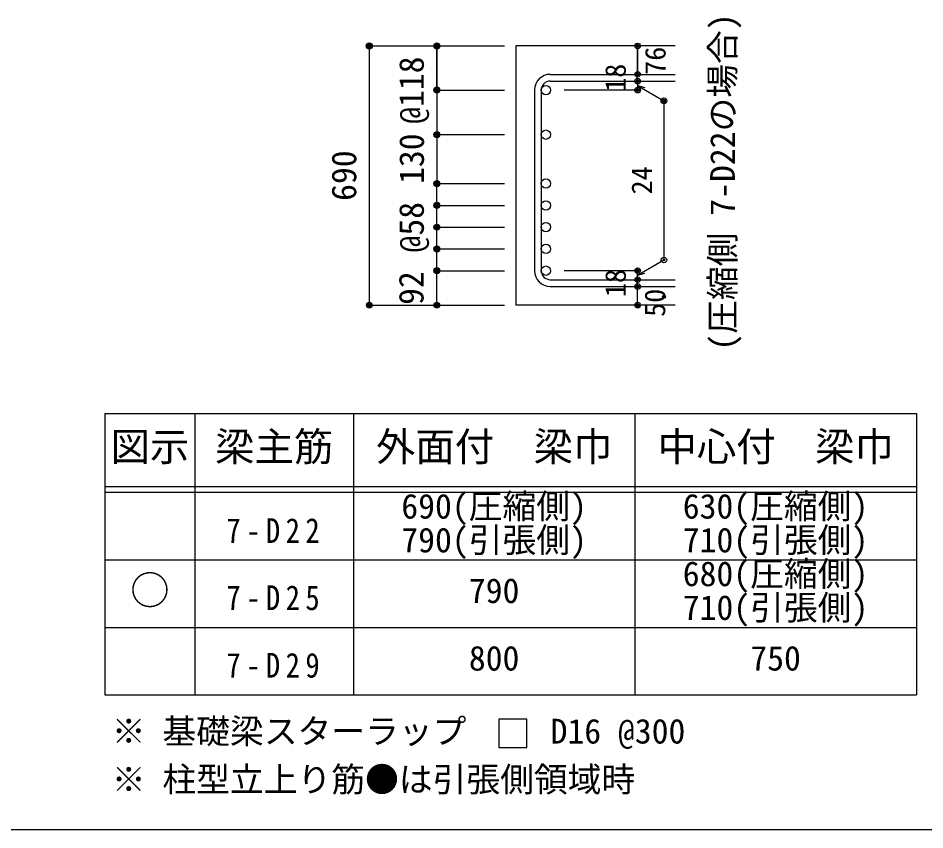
# Model space of a CAD drawing. Units: millimetres at full size, sheet at 1:30, with parts at other scales. Extents: x -5973 to 5954, y -4195 to 4201.
# Drawn here: x 1217 to 3633, y -4195 to -2032 of the extents above; entities that cross this region are included whole.
import ezdxf
from ezdxf.enums import TextEntityAlignment as Align

# ---------------------------------------------------------------- set-up
doc = ezdxf.new("R2010")
doc.units = ezdxf.units.MM
doc.header["$LTSCALE"] = 30
doc.header["$PDMODE"] = 32
doc.header["$PDSIZE"] = 15
for name, color, linetype in [('0-1_躯体線', 2, 'Continuous'), ('0-5_基礎梁筋', 7, 'Continuous'), ('0-6_スタラップ筋', 7, 'Continuous'), ('0-7_文字', 4, 'Continuous'), ('0-D_寸法', 4, 'Continuous'), ('6-7_文字', 7, 'Continuous'), ('6-E_枠', 7, 'Continuous'), ('F-0_枠', 6, 'Continuous')]:
    doc.layers.add(name, color=color, linetype=linetype)
doc.styles.add('ＭＳ ゴシック', font='')
doc.styles.get('ＭＳ ゴシック').set_extended_font_data('MS Gothic')

msp = doc.modelspace()

# ---------------------------------------------------------------- linework, layer by layer
at = {"layer": '0-1_躯体線'}
for p, q in [((2967.44, -2105.75), (2542.44, -2105.75)), ((2542.44, -2105.75), (2542.44, -2796.75)), ((2967.44, -2796.75), (2542.44, -2796.75))]:
    msp.add_line(p, q, dxfattribs=at)
at = {"layer": '0-5_基礎梁筋', "color": 3}
for centre in [(2622.94, -2223.45), (2622.94, -2342.25), (2622.94, -2472.75), (2622.94, -2530.75), (2622.94, -2588.75), (2622.94, -2646.75), (2622.94, -2704.75)]:
    msp.add_circle(centre, 12.5, dxfattribs=at)
at = {"layer": '0-6_スタラップ筋'}
for p, q in [((2634.44, -2181.45), (2967.44, -2181.45)), ((2634.44, -2199.45), (2967.44, -2199.45)), ((2592.44, -2223.45), (2592.44, -2704.75)), ((2610.44, -2223.45), (2610.44, -2704.75)), ((2634.44, -2728.75), (2967.44, -2728.75)), ((2634.44, -2746.75), (2967.44, -2746.75))]:
    msp.add_line(p, q, dxfattribs=at)
for centre, radius, start, end in [((2634.44, -2223.45), 42, 90, 180), ((2634.44, -2223.45), 24, 90, 180), ((2634.44, -2704.75), 42, 180, 270), ((2634.44, -2704.75), 24, 180, 270)]:
    msp.add_arc(centre, radius, start, end, dxfattribs=at)
at = {"layer": '0-D_寸法'}
for p, q in [((2152.44, -2105.75), (2332.44, -2105.75)), ((2152.44, -2105.75), (2332.44, -2105.75)), ((2152.44, -2105.75), (2152.44, -2796.75)), ((2332.44, -2105.75), (2512.44, -2105.75)), ((2332.44, -2105.75), (2512.44, -2105.75)), ((2332.44, -2223.45), (2332.44, -2105.75)), ((2867.44, -2181.45), (2867.44, -2105.75)), ((2867.44, -2105.75), (2867.44, -2181.45)), ((2867.44, -2199.45), (2867.44, -2181.45)), ((2867.44, -2199.45), (2867.44, -2223.45)), ((2867.44, -2211.45), (2937.5, -2251.9)), ((2867.44, -2211.45), (2886.76, -2216.63)), ((2332.44, -2223.45), (2512.44, -2223.45)), ((2332.44, -2223.45), (2512.44, -2223.45)), ((2332.44, -2223.45), (2332.44, -2342.25)), ((2867.44, -2223.45), (2671.35, -2223.45)), ((2937.5, -2251.9), (2937.5, -2676.3)), ((2332.44, -2342.25), (2512.44, -2342.25)), ((2332.44, -2342.25), (2512.44, -2342.25)), ((2332.44, -2342.25), (2332.44, -2474.25)), ((2332.44, -2472.75), (2512.44, -2472.75)), ((2332.44, -2472.75), (2512.44, -2472.75)), ((2332.44, -2530.75), (2512.44, -2530.75)), ((2332.44, -2530.75), (2512.44, -2530.75)), ((2332.44, -2588.75), (2512.44, -2588.75)), ((2332.44, -2588.75), (2512.44, -2588.75)), ((2332.44, -2646.75), (2512.44, -2646.75)), ((2332.44, -2646.75), (2512.44, -2646.75)), ((2867.44, -2716.75), (2937.5, -2676.3)), ((2332.44, -2704.75), (2512.44, -2704.75)), ((2867.44, -2704.75), (2671.35, -2704.75)), ((2867.44, -2728.75), (2867.44, -2704.75)), ((2867.44, -2716.75), (2886.76, -2711.58)), ((2867.44, -2746.75), (2867.44, -2728.75)), ((2867.44, -2796.75), (2867.44, -2746.75)), ((2152.44, -2796.75), (2332.44, -2796.75)), ((2332.44, -2796.75), (2512.44, -2796.75))]:
    msp.add_line(p, q, dxfattribs=at)
for points in [[(2332.44, -2105.75), (2332.44, -2223.45), (2332.44, -2342.25)], [(2332.44, -2796.75), (2332.44, -2704.75), (2332.44, -2474.25)]]:
    msp.add_lwpolyline(points, dxfattribs=at)
for centre, radius in [((2152.44, -2105.75), 8), ((2152.44, -2105.75), 7.2), ((2152.44, -2105.75), 6.4), ((2152.44, -2105.75), 5.6), ((2152.44, -2105.75), 4.8), ((2152.44, -2105.75), 4), ((2332.44, -2105.75), 8), ((2332.44, -2105.75), 7.2), ((2332.44, -2105.75), 6.4), ((2332.44, -2105.75), 5.6), ((2332.44, -2105.75), 4.8), ((2332.44, -2105.75), 4), ((2867.44, -2105.75), 4), ((2867.44, -2105.75), 3.6), ((2152.44, -2105.75), 3.2), ((2152.44, -2105.75), 2.4), ((2152.44, -2105.75), 1.6), ((2152.44, -2105.75), 0.8), ((2332.44, -2105.75), 3.2), ((2332.44, -2105.75), 2.4), ((2332.44, -2105.75), 1.6), ((2332.44, -2105.75), 0.8), ((2867.44, -2105.75), 3.2), ((2867.44, -2105.75), 2.8), ((2867.44, -2105.75), 2.4), ((2867.44, -2105.75), 2), ((2867.44, -2105.75), 1.6), ((2867.44, -2105.75), 1.2), ((2867.44, -2105.75), 0.8), ((2867.44, -2105.75), 0.4), ((2867.44, -2181.45), 4), ((2867.44, -2199.45), 4), ((2867.44, -2181.45), 3.6), ((2867.44, -2199.45), 3.6), ((2867.44, -2181.45), 3.2), ((2867.44, -2199.45), 3.2), ((2867.44, -2181.45), 2.8), ((2867.44, -2199.45), 2.8), ((2867.44, -2181.45), 2.4), ((2867.44, -2199.45), 2.4), ((2867.44, -2181.45), 2), ((2867.44, -2199.45), 2), ((2867.44, -2181.45), 1.6), ((2867.44, -2199.45), 1.6), ((2867.44, -2181.45), 1.2), ((2867.44, -2199.45), 1.2), ((2867.44, -2181.45), 0.8), ((2867.44, -2199.45), 0.8), ((2867.44, -2181.45), 0.4), ((2332.44, -2223.45), 8), ((2332.44, -2223.45), 7.2), ((2332.44, -2223.45), 6.4), ((2332.44, -2223.45), 5.6), ((2332.44, -2223.45), 4.8), ((2332.44, -2223.45), 4), ((2332.44, -2223.45), 3.2), ((2332.44, -2223.45), 2.4), ((2332.44, -2223.45), 1.6), ((2332.44, -2223.45), 0.8), ((2867.44, -2223.45), 4), ((2867.44, -2223.45), 3.6), ((2867.44, -2223.45), 3.2), ((2867.44, -2223.45), 2.8), ((2867.44, -2223.45), 2.4), ((2867.44, -2223.45), 2), ((2867.44, -2223.45), 1.6), ((2867.44, -2223.45), 1.2), ((2867.44, -2223.45), 0.8), ((2867.44, -2199.45), 0.4), ((2867.44, -2223.45), 0.4), ((2937.5, -2251.9), 4), ((2937.5, -2251.9), 3.6), ((2937.5, -2251.9), 3.2), ((2937.5, -2251.9), 2.8), ((2937.5, -2251.9), 2.4), ((2937.5, -2251.9), 2), ((2937.5, -2251.9), 1.6), ((2937.5, -2251.9), 1.2), ((2937.5, -2251.9), 0.8), ((2937.5, -2251.9), 0.4), ((2332.44, -2342.25), 8), ((2332.44, -2342.25), 7.2), ((2332.44, -2342.25), 6.4), ((2332.44, -2342.25), 5.6), ((2332.44, -2342.25), 4.8), ((2332.44, -2342.25), 4), ((2332.44, -2342.25), 3.2), ((2332.44, -2342.25), 2.4), ((2332.44, -2342.25), 1.6), ((2332.44, -2342.25), 0.8), ((2332.44, -2472.75), 8), ((2332.44, -2472.75), 7.2), ((2332.44, -2472.75), 6.4), ((2332.44, -2472.75), 5.6), ((2332.44, -2472.75), 4.8), ((2332.44, -2472.75), 4), ((2332.44, -2472.75), 3.2), ((2332.44, -2472.75), 2.4), ((2332.44, -2472.75), 1.6), ((2332.44, -2472.75), 0.8), ((2332.44, -2530.75), 8), ((2332.44, -2530.75), 7.2), ((2332.44, -2530.75), 6.4), ((2332.44, -2530.75), 5.6), ((2332.44, -2530.75), 4.8), ((2332.44, -2530.75), 4), ((2332.44, -2530.75), 3.2), ((2332.44, -2530.75), 2.4), ((2332.44, -2530.75), 1.6), ((2332.44, -2530.75), 0.8), ((2332.44, -2588.75), 8), ((2332.44, -2588.75), 7.2), ((2332.44, -2588.75), 6.4), ((2332.44, -2588.75), 5.6), ((2332.44, -2588.75), 4.8), ((2332.44, -2588.75), 4), ((2332.44, -2588.75), 3.2), ((2332.44, -2588.75), 2.4), ((2332.44, -2588.75), 1.6), ((2332.44, -2588.75), 0.8), ((2332.44, -2646.75), 8), ((2332.44, -2646.75), 7.2), ((2332.44, -2646.75), 6.4), ((2332.44, -2646.75), 5.6), ((2332.44, -2646.75), 4.8), ((2332.44, -2646.75), 4), ((2332.44, -2646.75), 3.2), ((2332.44, -2646.75), 2.4), ((2332.44, -2646.75), 1.6), ((2332.44, -2646.75), 0.8), ((2937.5, -2676.3), 2), ((2937.5, -2676.3), 1.6), ((2937.5, -2676.3), 1.2), ((2937.5, -2676.3), 0.8), ((2937.5, -2676.3), 0.4), ((2332.44, -2704.75), 8), ((2332.44, -2704.75), 7.2), ((2332.44, -2704.75), 6.4), ((2332.44, -2704.75), 5.6), ((2332.44, -2704.75), 4.8), ((2332.44, -2704.75), 4), ((2332.44, -2704.75), 3.2), ((2332.44, -2704.75), 2.4), ((2332.44, -2704.75), 1.6), ((2332.44, -2704.75), 0.8), ((2867.44, -2704.75), 4), ((2867.44, -2704.75), 3.6), ((2867.44, -2704.75), 3.2), ((2867.44, -2704.75), 2.8), ((2867.44, -2704.75), 2.4), ((2867.44, -2704.75), 2), ((2867.44, -2704.75), 1.6), ((2867.44, -2704.75), 1.2), ((2867.44, -2704.75), 0.8), ((2867.44, -2704.75), 0.4), ((2867.44, -2728.75), 4), ((2867.44, -2728.75), 3.6), ((2867.44, -2728.75), 3.2), ((2867.44, -2728.75), 2.8), ((2867.44, -2728.75), 2.4), ((2867.44, -2728.75), 2), ((2867.44, -2728.75), 1.6), ((2867.44, -2728.75), 1.2), ((2867.44, -2728.75), 0.8), ((2867.44, -2728.75), 0.4), ((2867.44, -2746.75), 4), ((2867.44, -2746.75), 3.6), ((2867.44, -2746.75), 3.2), ((2867.44, -2746.75), 2.8), ((2867.44, -2746.75), 2.4), ((2867.44, -2746.75), 2), ((2867.44, -2746.75), 1.6), ((2867.44, -2746.75), 1.2), ((2867.44, -2746.75), 0.8), ((2867.44, -2746.75), 0.4), ((2937.5, -2774.3), 4), ((2937.5, -2774.3), 3.6), ((2937.5, -2774.3), 3.2), ((2937.5, -2774.3), 2.8), ((2937.5, -2774.3), 2.4), ((2152.44, -2796.75), 7.2), ((2152.44, -2796.75), 6.4), ((2152.44, -2796.75), 5.6), ((2152.44, -2796.75), 4.8), ((2152.44, -2796.75), 4), ((2152.44, -2796.75), 3.2), ((2152.44, -2796.75), 2.4), ((2152.44, -2796.75), 1.6), ((2152.44, -2796.75), 0.8), ((2332.44, -2796.75), 7.2), ((2332.44, -2796.75), 6.4), ((2332.44, -2796.75), 5.6), ((2332.44, -2796.75), 4.8), ((2332.44, -2796.75), 4), ((2332.44, -2796.75), 3.2), ((2332.44, -2796.75), 2.4), ((2332.44, -2796.75), 1.6), ((2332.44, -2796.75), 0.8), ((2867.44, -2796.75), 4), ((2867.44, -2796.75), 3.6), ((2867.44, -2796.75), 3.2), ((2867.44, -2796.75), 2.8), ((2867.44, -2796.75), 2.4), ((2867.44, -2796.75), 2), ((2867.44, -2796.75), 1.6), ((2867.44, -2796.75), 1.2), ((2867.44, -2796.75), 0.8), ((2867.44, -2796.75), 0.4)]:
    msp.add_circle(centre, radius, dxfattribs=at)
at = {"layer": '0-D_寸法', "color": 7}
for p in [(2152.44, -2105.75), (2332.44, -2105.75), (2867.44, -2105.75), (2867.44, -2181.45), (2867.44, -2199.45), (2332.44, -2223.45), (2867.44, -2223.45), (2937.5, -2251.9), (2332.44, -2342.25), (2332.44, -2472.75), (2332.44, -2530.75), (2332.44, -2588.75), (2332.44, -2646.75), (2937.5, -2676.3), (2332.44, -2704.75), (2867.44, -2704.75), (2867.44, -2704.75), (2867.44, -2728.75), (2867.44, -2746.75), (2152.44, -2796.75), (2332.44, -2796.75), (2867.44, -2796.75)]:
    msp.add_point(p, dxfattribs=at)
at = {"layer": '6-7_文字'}
msp.add_lwpolyline([(2497.54, -3975.54), (2572.54, -3975.54), (2572.54, -3900.54), (2497.54, -3900.54)], close=True, dxfattribs=at)
at = {"layer": '6-E_枠', "color": 3}
for p, q in [((1447.71, -3085.43), (1447.71, -3835.43)), ((1447.71, -3085.43), (3610.24, -3085.43)), ((3610.24, -3085.43), (3610.24, -3835.43)), ((1447.71, -3835.43), (3610.24, -3835.43))]:
    msp.add_line(p, q, dxfattribs=at)
at = {"layer": '6-E_枠'}
for p, q in [((1687.71, -3085.43), (1687.71, -3835.43)), ((2110.24, -3085.43), (2110.24, -3835.43)), ((2860.24, -3085.43), (2860.24, -3835.43)), ((1447.71, -3280.43), (3610.24, -3280.43)), ((1447.71, -3295.43), (3610.24, -3295.43)), ((1447.71, -3475.43), (3610.24, -3475.43)), ((1447.71, -3655.43), (3610.24, -3655.43))]:
    msp.add_line(p, q, dxfattribs=at)
at = {"layer": 'F-0_枠'}
msp.add_line((5954.1, -4195.24), (-5972.88, -4195.24), dxfattribs=at)

# ---------------------------------------------------------------- texts
at = {"layer": '0-7_文字', "color": 7, "style": 'ＭＳ ゴシック'}
msp.add_text('(圧縮側 7-D22の場合)', height=65.98, rotation=90, dxfattribs=at).set_placement((3146.43, -2918.04), align=Align.BOTTOM_LEFT)
at = {"layer": '0-D_寸法', "style": 'ＭＳ ゴシック'}
for s, height, p in [('76', 54.99, (2958.47, -2182.6)), ('@118', 65.98, (2317.44, -2313.45)), ('18', 54.99, (2852.44, -2227.95)), ('130', 65.98, (2317.81, -2473.62)), ('690', 65.98, (2137.44, -2518.75)), ('24', 54.99, (2922.5, -2501.6)), ('@58', 65.98, (2317.44, -2656.25)), ('18', 54.99, (2852.44, -2775.25)), ('92', 65.98, (2316.67, -2796.01)), ('50', 54.99, (2957.44, -2827.75))]:
    msp.add_text(s, height=height, rotation=90, dxfattribs=at).set_placement(p, align=Align.BOTTOM_LEFT)
at = {"layer": '6-7_文字', "color": 2, "style": 'ＭＳ ゴシック'}
for s, p in [('図示', (1462.71, -3235.43)), ('梁主筋', (1741.48, -3235.43)), ('外面付\u3000梁巾', (2170.24, -3235.43)), ('中心付\u3000梁巾', (2920.24, -3235.43)), ('○', (1515.21, -3617.93))]:
    msp.add_text(s, height=76.98, dxfattribs=at).set_placement(p, align=Align.BOTTOM_LEFT)
at = {"layer": '6-7_文字', "style": 'ＭＳ ゴシック'}
for s, p in [('690(圧縮側)', (2237.74, -3385.43)), ('630(圧縮側)', (2987.74, -3385.43)), ('790(引張側)', (2237.74, -3475.43)), ('710(引張側)', (2987.74, -3475.43)), ('680(圧縮側)', (2987.74, -3565.43)), ('790', (2417.74, -3610.43)), ('710(引張側)', (2987.74, -3655.43)), ('800', (2417.74, -3790.43)), ('750', (3167.74, -3790.43)), ('※ 基礎梁スターラップ     D16 @300', (1466.27, -3985.01)), ('※ 柱型立上り筋●は引張側領域時', (1466.27, -4113.51))]:
    msp.add_text(s, height=65.98, dxfattribs=at).set_placement(p, align=Align.BOTTOM_LEFT)
at = {"layer": '6-7_文字', "char_height": 65.98, "attachment_point": 7, "style": 'ＭＳ ゴシック'}
for s, insert in [('\\T1.38;\\W0.85;7-D22', (1771.48, -3430.43)), ('\\T1.38;\\W0.85;7-D25', (1771.48, -3610.43)), ('\\T1.38;\\W0.85;7-D29', (1771.48, -3790.43))]:
    msp.add_mtext(s, dxfattribs=dict(at, insert=insert))

doc.saveas('drawing.dxf')
